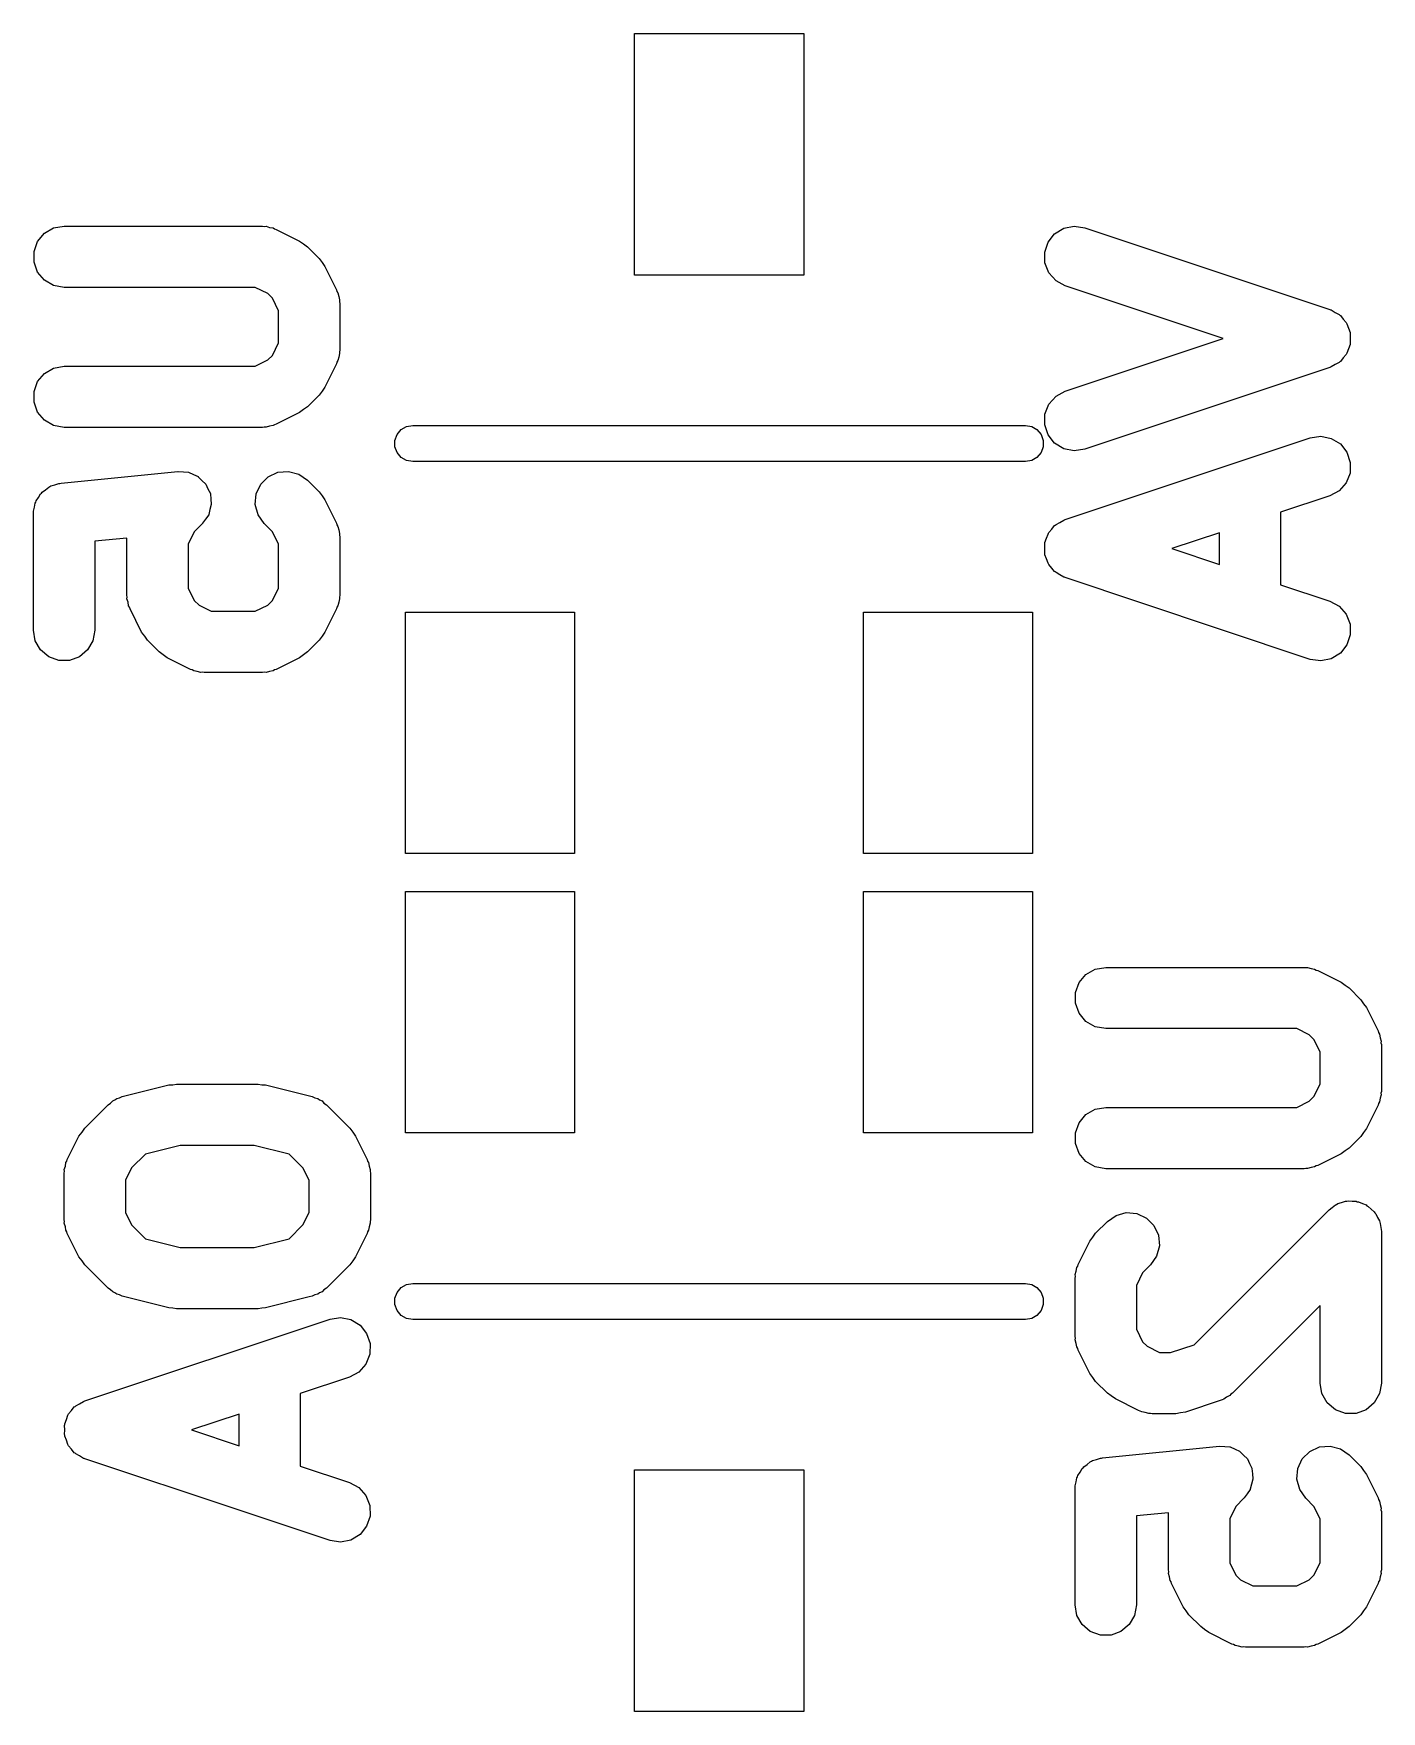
# Model space of a CAD drawing. Extents: x 51 to 137, y -158 to -25.
# Drawn here: x 107.69 to 113.27, y -77.53 to -70.57 of the extents above; entities that cross this region are included whole.
import ezdxf

# ---------------------------------------------------------------- set-up
doc = ezdxf.new("R2010")
doc.units = 0
doc.header["$MEASUREMENT"] = 0
doc.layers.add('BLACK', color=7, linetype='CONTINUOUS')

msp = doc.modelspace()

# ---------------------------------------------------------------- linework, layer by layer
at = {"layer": 'Black'}
for p, q in [((110.177, -71.5747), (110.177, -70.5739)), ((110.177, -70.5739), (110.879, -70.5739)), ((110.879, -70.5739), (110.879, -71.5747)), ((107.703, -71.4356), (107.731, -71.4018)), ((107.731, -71.4018), (107.769, -71.3798)), ((107.769, -71.3798), (107.813, -71.3721)), ((107.813, -71.3721), (108.635, -71.3721)), ((108.635, -71.3721), (108.642, -71.3734)), ((108.642, -71.3734), (108.65, -71.3729)), ((108.65, -71.3729), (108.664, -71.3772)), ((108.664, -71.3772), (108.679, -71.3798)), ((108.679, -71.3798), (108.685, -71.3834)), ((108.685, -71.3834), (108.692, -71.3855)), ((108.692, -71.3855), (108.789, -71.4339)), ((111.892, -71.4386), (111.919, -71.4041)), ((111.919, -71.4041), (111.957, -71.381)), ((111.957, -71.381), (112, -71.3722)), ((112, -71.3722), (112.044, -71.3786)), ((112.044, -71.3786), (113.06, -71.7173)), ((107.688, -71.4771), (107.703, -71.4356)), ((107.688, -71.5212), (107.688, -71.4771)), ((108.789, -71.4339), (108.805, -71.446)), ((108.805, -71.446), (108.822, -71.4577)), ((108.822, -71.4577), (108.87, -71.5061)), ((111.878, -71.4805), (111.892, -71.4386)), ((111.879, -71.5246), (111.878, -71.4805)), ((107.703, -71.5626), (107.688, -71.5212)), ((107.731, -71.5964), (107.703, -71.5626)), ((108.87, -71.5061), (108.882, -71.5227)), ((108.882, -71.5227), (108.894, -71.5391)), ((108.894, -71.5391), (108.942, -71.6358)), ((111.895, -71.5656), (111.879, -71.5246)), ((107.769, -71.6184), (107.731, -71.5964)), ((107.813, -71.6261), (107.769, -71.6184)), ((108.605, -71.6261), (107.813, -71.6261)), ((108.657, -71.6519), (108.605, -71.6261)), ((110.879, -71.5747), (110.177, -71.5747)), ((111.925, -71.5986), (111.895, -71.5656)), ((111.963, -71.6196), (111.925, -71.5986)), ((112.618, -71.8378), (111.963, -71.6196)), ((108.676, -71.6711), (108.657, -71.6519)), ((108.702, -71.7226), (108.676, -71.6711)), ((108.942, -71.6358), (108.944, -71.6428)), ((108.944, -71.6428), (108.948, -71.6492)), ((108.948, -71.6492), (108.951, -71.6638)), ((108.951, -71.6638), (108.955, -71.6781)), ((108.955, -71.6781), (108.954, -71.6854)), ((108.954, -71.6854), (108.956, -71.6926)), ((108.956, -71.6926), (108.956, -71.8862)), ((108.702, -71.8562), (108.702, -71.7226)), ((113.06, -71.7173), (113.063, -71.719)), ((113.063, -71.719), (113.066, -71.7197)), ((113.066, -71.7197), (113.082, -71.7294)), ((113.082, -71.7294), (113.099, -71.7383)), ((113.099, -71.7383), (113.101, -71.7409)), ((113.101, -71.7409), (113.104, -71.7428)), ((113.104, -71.7428), (113.115, -71.7573)), ((113.115, -71.7573), (113.128, -71.7713)), ((113.128, -71.7713), (113.129, -71.7746)), ((111.963, -72.056), (112.618, -71.8378)), ((113.129, -71.7746), (113.131, -71.7773)), ((113.131, -71.7773), (113.137, -71.795)), ((113.137, -71.795), (113.144, -71.8123)), ((113.144, -71.8123), (113.144, -71.8158)), ((113.144, -71.8158), (113.145, -71.8191)), ((113.145, -71.8191), (113.145, -71.8378)), ((113.145, -71.8378), (113.145, -71.8564)), ((108.657, -71.9269), (108.676, -71.9077)), ((108.676, -71.9077), (108.702, -71.8562)), ((108.955, -71.9007), (108.951, -71.9149)), ((108.956, -71.8862), (108.954, -71.8934)), ((108.954, -71.8934), (108.955, -71.9007)), ((113.128, -71.9043), (113.115, -71.9182)), ((113.129, -71.901), (113.128, -71.9043)), ((113.131, -71.8982), (113.129, -71.901)), ((113.137, -71.8806), (113.131, -71.8982)), ((113.144, -71.8632), (113.137, -71.8806)), ((113.145, -71.8564), (113.144, -71.8597)), ((113.144, -71.8597), (113.144, -71.8632)), ((107.731, -71.9824), (107.769, -71.9603)), ((107.769, -71.9603), (107.813, -71.9527)), ((107.813, -71.9527), (108.605, -71.9527)), ((108.605, -71.9527), (108.657, -71.9269)), ((108.942, -71.9429), (108.894, -72.0397)), ((108.944, -71.9359), (108.942, -71.9429)), ((108.948, -71.9296), (108.944, -71.9359)), ((108.951, -71.9149), (108.948, -71.9296)), ((113.06, -71.9583), (112.044, -72.2969)), ((113.063, -71.9566), (113.06, -71.9583)), ((113.066, -71.9559), (113.063, -71.9566)), ((113.082, -71.9461), (113.066, -71.9559)), ((113.099, -71.9373), (113.082, -71.9461)), ((113.101, -71.9346), (113.099, -71.9373)), ((113.104, -71.9328), (113.101, -71.9346)), ((113.115, -71.9182), (113.104, -71.9328)), ((107.688, -72.0576), (107.703, -72.0162)), ((107.703, -72.0162), (107.731, -71.9824)), ((108.894, -72.0397), (108.882, -72.056)), ((107.688, -72.1017), (107.688, -72.0576)), ((107.703, -72.1432), (107.688, -72.1017)), ((108.87, -72.0727), (108.822, -72.1211)), ((108.882, -72.056), (108.87, -72.0727)), ((111.879, -72.151), (111.895, -72.11)), ((111.895, -72.11), (111.925, -72.077)), ((111.925, -72.077), (111.963, -72.056)), ((107.731, -72.177), (107.703, -72.1432)), ((107.769, -72.199), (107.731, -72.177)), ((108.789, -72.1449), (108.692, -72.1933)), ((108.805, -72.1328), (108.789, -72.1449)), ((108.822, -72.1211), (108.805, -72.1328)), ((111.878, -72.1951), (111.879, -72.151)), ((107.813, -72.2067), (107.769, -72.199)), ((108.635, -72.2067), (107.813, -72.2067)), ((108.642, -72.2054), (108.635, -72.2067)), ((108.65, -72.2058), (108.642, -72.2054)), ((108.664, -72.2016), (108.65, -72.2058)), ((108.679, -72.199), (108.664, -72.2016)), ((108.685, -72.1954), (108.679, -72.199)), ((108.692, -72.1933), (108.685, -72.1954)), ((109.184, -72.2602), (109.193, -72.2357)), ((109.193, -72.2357), (109.21, -72.2157)), ((109.21, -72.2157), (109.232, -72.2027)), ((109.232, -72.2027), (109.258, -72.1982)), ((109.258, -72.1982), (111.798, -72.1982)), ((111.798, -72.1982), (111.824, -72.2027)), ((111.824, -72.2027), (111.846, -72.2157)), ((111.846, -72.2157), (111.863, -72.2357)), ((111.863, -72.2357), (111.872, -72.2602)), ((111.892, -72.2369), (111.878, -72.1951)), ((111.919, -72.2715), (111.892, -72.2369)), ((111.963, -72.5881), (112.979, -72.2495)), ((112.979, -72.2495), (113.023, -72.243)), ((113.023, -72.243), (113.066, -72.2519)), ((113.066, -72.2519), (113.104, -72.2749)), ((109.184, -72.2862), (109.184, -72.2602)), ((109.193, -72.3107), (109.184, -72.2862)), ((109.21, -72.3307), (109.193, -72.3107)), ((111.863, -72.3107), (111.846, -72.3307)), ((111.872, -72.2862), (111.863, -72.3107)), ((111.872, -72.2602), (111.872, -72.2862)), ((111.957, -72.2945), (111.919, -72.2715)), ((112, -72.3034), (111.957, -72.2945)), ((112.044, -72.2969), (112, -72.3034)), ((113.104, -72.2749), (113.131, -72.3095)), ((113.131, -72.3095), (113.145, -72.3513)), ((107.8, -72.4371), (108.284, -72.3887)), ((108.284, -72.3887), (108.285, -72.3888)), ((108.285, -72.3888), (108.285, -72.3886)), ((108.285, -72.3886), (108.307, -72.3904)), ((108.307, -72.3904), (108.328, -72.392)), ((108.328, -72.392), (108.329, -72.3924)), ((108.329, -72.3924), (108.329, -72.3924)), ((108.329, -72.3924), (108.349, -72.4014)), ((108.659, -72.4111), (108.699, -72.3924)), ((108.699, -72.3924), (108.743, -72.3886)), ((108.743, -72.3886), (108.786, -72.4)), ((109.232, -72.3437), (109.21, -72.3307)), ((109.258, -72.3482), (109.232, -72.3437)), ((111.798, -72.3482), (109.258, -72.3482)), ((111.824, -72.3437), (111.798, -72.3482)), ((111.846, -72.3307), (111.824, -72.3437)), ((113.144, -72.3954), (113.128, -72.4364)), ((113.145, -72.3513), (113.144, -72.3954)), ((107.722, -72.4748), (107.736, -72.4647)), ((107.736, -72.4647), (107.749, -72.4535)), ((107.749, -72.4535), (107.754, -72.4519)), ((107.754, -72.4519), (107.758, -72.4491)), ((107.758, -72.4491), (107.774, -72.4444)), ((107.774, -72.4444), (107.791, -72.4384)), ((107.791, -72.4384), (107.795, -72.4384)), ((107.795, -72.4384), (107.8, -72.4371)), ((108.349, -72.4014), (108.368, -72.4102)), ((108.368, -72.4102), (108.369, -72.4107)), ((108.369, -72.4107), (108.369, -72.4111)), ((108.369, -72.4111), (108.384, -72.4261)), ((108.384, -72.4261), (108.4, -72.441)), ((108.4, -72.441), (108.4, -72.4417)), ((108.4, -72.4417), (108.4, -72.4423)), ((108.4, -72.4423), (108.409, -72.4615)), ((108.409, -72.4615), (108.419, -72.4807)), ((108.609, -72.4822), (108.628, -72.4423)), ((108.628, -72.4423), (108.659, -72.4111)), ((108.786, -72.4), (108.822, -72.4253)), ((108.822, -72.4253), (108.87, -72.4737)), ((113.128, -72.4364), (113.099, -72.4694)), ((107.69, -72.5371), (107.693, -72.52)), ((107.693, -72.52), (107.696, -72.5159)), ((107.696, -72.5159), (107.697, -72.5112)), ((107.697, -72.5112), (107.707, -72.4969)), ((107.707, -72.4969), (107.715, -72.4819)), ((107.715, -72.4819), (107.719, -72.4788)), ((107.719, -72.4788), (107.722, -72.4748)), ((108.423, -72.5262), (108.417, -72.5467)), ((108.419, -72.4807), (108.419, -72.4815)), ((108.419, -72.4815), (108.419, -72.4822)), ((108.419, -72.4822), (108.421, -72.5034)), ((108.421, -72.5034), (108.423, -72.5246)), ((108.423, -72.5246), (108.423, -72.5254)), ((108.423, -72.5254), (108.423, -72.5262)), ((108.605, -72.5262), (108.609, -72.4822)), ((108.617, -72.5688), (108.605, -72.5262)), ((108.87, -72.4737), (108.882, -72.4904)), ((108.882, -72.4904), (108.894, -72.5067)), ((108.894, -72.5067), (108.942, -72.6035)), ((113.06, -72.4904), (112.856, -72.5583)), ((113.099, -72.4694), (113.06, -72.4904)), ((107.686, -72.554), (107.69, -72.5371)), ((107.686, -72.5588), (107.686, -72.554)), ((107.686, -72.5635), (107.686, -72.5588)), ((107.686, -73.0473), (107.686, -72.5635)), ((108.386, -72.6049), (108.352, -72.6387)), ((108.387, -72.6043), (108.386, -72.6049)), ((108.399, -72.5862), (108.387, -72.6038)), ((108.387, -72.6038), (108.387, -72.6043)), ((108.412, -72.5688), (108.399, -72.5862)), ((108.417, -72.5467), (108.412, -72.5673)), ((108.412, -72.5673), (108.412, -72.568)), ((108.412, -72.568), (108.412, -72.5688)), ((108.642, -72.6049), (108.617, -72.5688)), ((108.676, -72.6387), (108.642, -72.6049)), ((108.942, -72.6035), (108.944, -72.6105)), ((111.925, -72.6091), (111.941, -72.6003)), ((111.941, -72.6003), (111.957, -72.5905)), ((111.957, -72.5905), (111.96, -72.5898)), ((111.96, -72.5898), (111.963, -72.5881)), ((112.856, -72.5583), (112.856, -72.859)), ((108.073, -72.6651), (107.94, -72.6784)), ((108.073, -72.9022), (108.073, -72.6651)), ((108.352, -72.6387), (108.327, -72.6902)), ((108.702, -72.6902), (108.676, -72.6387)), ((108.944, -72.6105), (108.948, -72.6168)), ((108.948, -72.6168), (108.951, -72.6315)), ((108.951, -72.6315), (108.955, -72.6457)), ((108.955, -72.6457), (108.954, -72.653)), ((108.954, -72.653), (108.956, -72.6602)), ((108.956, -72.6602), (108.956, -72.9022)), ((111.879, -72.6832), (111.886, -72.6658)), ((111.886, -72.6658), (111.892, -72.6482)), ((111.892, -72.6482), (111.894, -72.6454)), ((111.894, -72.6454), (111.895, -72.6421)), ((111.895, -72.6421), (111.908, -72.6282)), ((111.908, -72.6282), (111.919, -72.6136)), ((111.919, -72.6136), (111.922, -72.6118)), ((111.922, -72.6118), (111.925, -72.6091)), ((112.602, -72.6429), (112.405, -72.7086)), ((112.602, -72.7743), (112.602, -72.6429)), ((107.94, -72.6784), (107.94, -73.0473)), ((108.327, -72.6902), (108.327, -72.8722)), ((108.702, -72.8722), (108.702, -72.6902)), ((111.878, -72.69), (111.879, -72.6867)), ((111.879, -72.7086), (111.878, -72.69)), ((111.878, -72.7273), (111.879, -72.7086)), ((111.879, -72.7306), (111.878, -72.7273)), ((111.879, -72.6867), (111.879, -72.6832)), ((111.879, -72.7341), (111.879, -72.7306)), ((111.886, -72.7514), (111.879, -72.7341)), ((112.405, -72.7086), (112.602, -72.7743)), ((111.892, -72.7691), (111.886, -72.7514)), ((111.894, -72.7718), (111.892, -72.7691)), ((111.895, -72.7751), (111.894, -72.7718)), ((111.908, -72.7891), (111.895, -72.7751)), ((111.919, -72.8037), (111.908, -72.7891)), ((111.922, -72.8055), (111.919, -72.8037)), ((111.925, -72.8081), (111.922, -72.8055)), ((111.941, -72.817), (111.925, -72.8081)), ((108.327, -72.8722), (108.352, -72.9237)), ((108.676, -72.9237), (108.702, -72.8722)), ((111.957, -72.8267), (111.941, -72.817)), ((111.96, -72.8274), (111.957, -72.8267)), ((111.963, -72.8291), (111.96, -72.8274)), ((112.602, -73.0421), (111.963, -72.8291)), ((112.856, -72.859), (113.06, -72.9268)), ((108.074, -72.9094), (108.073, -72.9022)), ((108.073, -72.9167), (108.074, -72.9094)), ((108.078, -72.9309), (108.073, -72.9167)), ((108.08, -72.9456), (108.078, -72.9309)), ((108.084, -72.9519), (108.08, -72.9456)), ((108.086, -72.9589), (108.084, -72.9519)), ((108.352, -72.9237), (108.372, -72.9429)), ((108.372, -72.9429), (108.423, -72.9687)), ((108.605, -72.9687), (108.657, -72.9429)), ((108.657, -72.9429), (108.676, -72.9237)), ((108.944, -72.9519), (108.942, -72.9589)), ((108.948, -72.9456), (108.944, -72.9519)), ((108.951, -72.9309), (108.948, -72.9456)), ((108.955, -72.9167), (108.951, -72.9309)), ((108.956, -72.9022), (108.954, -72.9094)), ((108.954, -72.9094), (108.955, -72.9167)), ((113.06, -72.9268), (113.099, -72.9478)), ((113.099, -72.9478), (113.128, -72.9808)), ((108.134, -73.0557), (108.086, -72.9589)), ((108.423, -72.9687), (108.605, -72.9687)), ((108.942, -72.9589), (108.894, -73.0557)), ((109.228, -73.9725), (109.228, -72.9717)), ((109.228, -72.9717), (109.929, -72.9717)), ((109.929, -72.9717), (109.929, -73.9725)), ((111.127, -73.9725), (111.127, -72.9717)), ((111.127, -72.9717), (111.828, -72.9717)), ((111.828, -72.9717), (111.828, -73.9725)), ((113.128, -72.9808), (113.144, -73.0218)), ((113.144, -73.0218), (113.145, -73.0659)), ((107.693, -73.0907), (107.686, -73.0473)), ((107.715, -73.1289), (107.693, -73.0907)), ((107.932, -73.0907), (107.91, -73.1289)), ((107.94, -73.0473), (107.932, -73.0907)), ((108.147, -73.072), (108.134, -73.0557)), ((108.158, -73.0887), (108.147, -73.072)), ((108.207, -73.1371), (108.158, -73.0887)), ((108.87, -73.0887), (108.822, -73.1371)), ((108.882, -73.072), (108.87, -73.0887)), ((108.894, -73.0557), (108.882, -73.072)), ((112.979, -73.1678), (112.602, -73.0421)), ((113.145, -73.0659), (113.131, -73.1078)), ((107.749, -73.1573), (107.715, -73.1289)), ((107.791, -73.1724), (107.749, -73.1573)), ((107.876, -73.1573), (107.835, -73.1724)), ((107.91, -73.1289), (107.876, -73.1573)), ((108.223, -73.1488), (108.207, -73.1371)), ((108.24, -73.1609), (108.223, -73.1488)), ((108.336, -73.2093), (108.24, -73.1609)), ((108.789, -73.1609), (108.692, -73.2093)), ((108.805, -73.1488), (108.789, -73.1609)), ((108.822, -73.1371), (108.805, -73.1488)), ((113.104, -73.1423), (113.066, -73.1654)), ((113.131, -73.1078), (113.104, -73.1423)), ((107.835, -73.1724), (107.791, -73.1724)), ((108.343, -73.2114), (108.336, -73.2093)), ((108.35, -73.215), (108.343, -73.2114)), ((108.364, -73.2176), (108.35, -73.215)), ((108.379, -73.2218), (108.364, -73.2176)), ((108.386, -73.2214), (108.379, -73.2218)), ((108.393, -73.2227), (108.386, -73.2214)), ((108.635, -73.2227), (108.393, -73.2227)), ((108.642, -73.2214), (108.635, -73.2227)), ((108.65, -73.2218), (108.642, -73.2214)), ((108.664, -73.2176), (108.65, -73.2218)), ((108.679, -73.215), (108.664, -73.2176)), ((108.685, -73.2114), (108.679, -73.215)), ((108.692, -73.2093), (108.685, -73.2114)), ((113.023, -73.1742), (112.979, -73.1678)), ((113.066, -73.1654), (113.023, -73.1742)), ((109.929, -73.9725), (109.228, -73.9725)), ((111.828, -73.9725), (111.127, -73.9725)), ((109.228, -75.1307), (109.228, -74.1299)), ((109.228, -74.1299), (109.929, -74.1299)), ((109.929, -74.1299), (109.929, -75.1307)), ((111.127, -75.1307), (111.127, -74.1299)), ((111.127, -74.1299), (111.828, -74.1299)), ((111.828, -74.1299), (111.828, -75.1307)), ((112.021, -74.5078), (112.049, -74.474)), ((112.049, -74.474), (112.087, -74.452)), ((112.087, -74.452), (112.131, -74.4443)), ((112.131, -74.4443), (112.953, -74.4443)), ((112.953, -74.4443), (112.96, -74.4456)), ((112.96, -74.4456), (112.968, -74.4451)), ((112.968, -74.4451), (112.982, -74.4494)), ((112.982, -74.4494), (112.997, -74.452)), ((112.997, -74.452), (113.003, -74.4556)), ((113.003, -74.4556), (113.01, -74.4577)), ((113.01, -74.4577), (113.107, -74.5061)), ((112.006, -74.5492), (112.021, -74.5078)), ((112.006, -74.5933), (112.006, -74.5492)), ((113.107, -74.5061), (113.123, -74.5182)), ((113.123, -74.5182), (113.14, -74.5299)), ((113.14, -74.5299), (113.188, -74.5783)), ((112.021, -74.6348), (112.006, -74.5933)), ((113.188, -74.5783), (113.2, -74.5949)), ((113.2, -74.5949), (113.212, -74.6113)), ((113.212, -74.6113), (113.26, -74.708)), ((112.049, -74.6686), (112.021, -74.6348)), ((112.087, -74.6906), (112.049, -74.6686)), ((112.131, -74.6983), (112.087, -74.6906)), ((112.923, -74.6983), (112.131, -74.6983)), ((112.975, -74.7241), (112.923, -74.6983)), ((112.994, -74.7433), (112.975, -74.7241)), ((113.02, -74.7948), (112.994, -74.7433)), ((113.26, -74.708), (113.262, -74.715)), ((113.262, -74.715), (113.266, -74.7214)), ((113.266, -74.7214), (113.269, -74.736)), ((113.269, -74.736), (113.273, -74.7503)), ((113.273, -74.7503), (113.272, -74.7576)), ((113.272, -74.7576), (113.274, -74.7648)), ((113.02, -74.9284), (113.02, -74.7948)), ((113.274, -74.7648), (113.274, -74.9583)), ((108.054, -74.9803), (108.247, -74.9319)), ((108.247, -74.9319), (108.263, -74.9308)), ((108.263, -74.9308), (108.278, -74.9281)), ((108.278, -74.9281), (108.617, -74.9281)), ((108.617, -74.9281), (108.632, -74.9308)), ((108.632, -74.9308), (108.648, -74.9319)), ((108.648, -74.9319), (108.841, -74.9803)), ((112.994, -74.9799), (113.02, -74.9284)), ((113.274, -74.9583), (113.272, -74.9656)), ((113.272, -74.9656), (113.273, -74.9729)), ((107.898, -75.1104), (107.995, -75.0137)), ((107.995, -75.0137), (108.005, -75.0067)), ((108.005, -75.0067), (108.014, -74.9982)), ((108.014, -74.9982), (108.023, -74.9941)), ((108.023, -74.9941), (108.031, -74.9884)), ((108.031, -74.9884), (108.043, -74.9852)), ((108.043, -74.9852), (108.054, -74.9803)), ((108.841, -74.9803), (108.852, -74.9852)), ((108.852, -74.9852), (108.864, -74.9884)), ((108.864, -74.9884), (108.872, -74.9941)), ((108.872, -74.9941), (108.882, -74.9982)), ((108.882, -74.9982), (108.89, -75.0067)), ((108.89, -75.0067), (108.9, -75.0137)), ((108.9, -75.0137), (108.997, -75.1104)), ((112.049, -75.0546), (112.087, -75.0325)), ((112.087, -75.0325), (112.131, -75.0249)), ((112.131, -75.0249), (112.923, -75.0249)), ((112.923, -75.0249), (112.975, -74.9991)), ((112.975, -74.9991), (112.994, -74.9799)), ((113.26, -75.0151), (113.212, -75.1119)), ((113.262, -75.0081), (113.26, -75.0151)), ((113.266, -75.0018), (113.262, -75.0081)), ((113.269, -74.9871), (113.266, -75.0018)), ((113.273, -74.9729), (113.269, -74.9871)), ((112.006, -75.1298), (112.021, -75.0884)), ((112.021, -75.0884), (112.049, -75.0546)), ((107.826, -75.2402), (107.874, -75.1435)), ((107.874, -75.1435), (107.887, -75.1271)), ((107.887, -75.1271), (107.898, -75.1104)), ((108.997, -75.1104), (109.009, -75.1271)), ((109.009, -75.1271), (109.021, -75.1435)), ((109.021, -75.1435), (109.069, -75.2402)), ((109.929, -75.1307), (109.228, -75.1307)), ((111.828, -75.1307), (111.127, -75.1307)), ((112.006, -75.1739), (112.006, -75.1298)), ((112.021, -75.2154), (112.006, -75.1739)), ((113.188, -75.1449), (113.14, -75.1933)), ((113.2, -75.1282), (113.188, -75.1449)), ((113.212, -75.1119), (113.2, -75.1282)), ((107.82, -75.2536), (107.824, -75.2472)), ((107.824, -75.2472), (107.826, -75.2402)), ((108.15, -75.2182), (108.092, -75.2755)), ((108.294, -75.1821), (108.15, -75.2182)), ((108.601, -75.1821), (108.294, -75.1821)), ((108.746, -75.2182), (108.601, -75.1821)), ((108.803, -75.2755), (108.746, -75.2182)), ((109.069, -75.2402), (109.071, -75.2472)), ((109.071, -75.2472), (109.075, -75.2536)), ((112.049, -75.2492), (112.021, -75.2154)), ((113.107, -75.2171), (113.01, -75.2655)), ((113.123, -75.205), (113.107, -75.2171)), ((113.14, -75.1933), (113.123, -75.205)), ((107.813, -75.2825), (107.818, -75.2682)), ((107.814, -75.2898), (107.813, -75.2825)), ((107.813, -75.297), (107.814, -75.2898)), ((107.813, -75.4905), (107.813, -75.297)), ((107.818, -75.2682), (107.82, -75.2536)), ((108.092, -75.2755), (108.067, -75.327)), ((108.829, -75.327), (108.803, -75.2755)), ((109.075, -75.2536), (109.078, -75.2682)), ((109.078, -75.2682), (109.082, -75.2825)), ((109.082, -75.2825), (109.081, -75.2898)), ((109.081, -75.2898), (109.083, -75.297)), ((109.083, -75.297), (109.083, -75.4905)), ((112.087, -75.2712), (112.049, -75.2492)), ((112.131, -75.2789), (112.087, -75.2712)), ((112.953, -75.2789), (112.131, -75.2789)), ((112.96, -75.2776), (112.953, -75.2789)), ((112.968, -75.278), (112.96, -75.2776)), ((112.982, -75.2738), (112.968, -75.278)), ((112.997, -75.2712), (112.982, -75.2738)), ((113.003, -75.2675), (112.997, -75.2712)), ((113.01, -75.2655), (113.003, -75.2675)), ((108.067, -75.327), (108.067, -75.4606)), ((108.829, -75.4606), (108.829, -75.327)), ((112.497, -76.0085), (113.057, -75.4491)), ((113.057, -75.4491), (113.07, -75.4396)), ((113.07, -75.4396), (113.083, -75.4289)), ((113.083, -75.4289), (113.088, -75.427)), ((113.088, -75.427), (113.093, -75.4238)), ((113.093, -75.4238), (113.109, -75.4195)), ((113.109, -75.4195), (113.125, -75.4138)), ((113.125, -75.4138), (113.13, -75.4138)), ((113.13, -75.4138), (113.136, -75.4124)), ((113.136, -75.4124), (113.152, -75.4138)), ((113.152, -75.4138), (113.169, -75.4138)), ((113.169, -75.4138), (113.174, -75.4158)), ((113.174, -75.4158), (113.179, -75.4162)), ((113.179, -75.4162), (113.195, -75.4233)), ((113.195, -75.4233), (113.21, -75.4289)), ((113.21, -75.4289), (113.214, -75.4325)), ((113.214, -75.4325), (113.219, -75.4349)), ((113.219, -75.4349), (113.231, -75.4466)), ((113.231, -75.4466), (113.244, -75.4573)), ((113.244, -75.4573), (113.247, -75.4621)), ((107.814, -75.4977), (107.813, -75.4905)), ((107.813, -75.5051), (107.814, -75.4977)), ((107.818, -75.5193), (107.813, -75.5051)), ((107.82, -75.534), (107.818, -75.5193)), ((108.067, -75.4606), (108.092, -75.5121)), ((108.092, -75.5121), (108.15, -75.5694)), ((108.746, -75.5694), (108.803, -75.5121)), ((108.803, -75.5121), (108.829, -75.4606)), ((109.078, -75.5193), (109.075, -75.534)), ((109.082, -75.5051), (109.078, -75.5193)), ((109.083, -75.4905), (109.081, -75.4977)), ((109.081, -75.4977), (109.082, -75.5051)), ((112.089, -75.5459), (112.138, -75.4975)), ((112.138, -75.4975), (112.174, -75.4722)), ((112.174, -75.4722), (112.216, -75.4608)), ((112.216, -75.4608), (112.26, -75.4646)), ((112.26, -75.4646), (112.3, -75.4833)), ((112.3, -75.4833), (112.331, -75.5145)), ((112.331, -75.5145), (112.35, -75.5544)), ((113.247, -75.4621), (113.251, -75.4661)), ((113.251, -75.4661), (113.258, -75.4811)), ((113.258, -75.4811), (113.266, -75.4955)), ((113.266, -75.4955), (113.267, -75.501)), ((113.267, -75.501), (113.269, -75.506)), ((113.269, -75.506), (113.271, -75.5226)), ((113.271, -75.5226), (113.274, -75.5389)), ((107.824, -75.5403), (107.82, -75.534)), ((107.826, -75.5473), (107.824, -75.5403)), ((107.874, -75.6441), (107.826, -75.5473)), ((108.15, -75.5694), (108.294, -75.6054)), ((108.601, -75.6054), (108.746, -75.5694)), ((109.069, -75.5473), (109.021, -75.6441)), ((109.071, -75.5403), (109.069, -75.5473)), ((109.075, -75.534), (109.071, -75.5403)), ((112.017, -75.6756), (112.065, -75.5789)), ((112.065, -75.5789), (112.078, -75.5626)), ((112.078, -75.5626), (112.089, -75.5459)), ((112.35, -75.5544), (112.354, -75.5984)), ((113.274, -75.5389), (113.274, -76.1679)), ((107.887, -75.6604), (107.874, -75.6441)), ((107.898, -75.6771), (107.887, -75.6604)), ((108.294, -75.6054), (108.601, -75.6054)), ((109.009, -75.6604), (108.997, -75.6771)), ((109.021, -75.6441), (109.009, -75.6604)), ((112.342, -75.641), (112.317, -75.6771)), ((112.354, -75.5984), (112.342, -75.641)), ((107.995, -75.7739), (107.898, -75.6771)), ((108.997, -75.6771), (108.9, -75.7739)), ((112.004, -75.7179), (112.009, -75.7037)), ((112.005, -75.7252), (112.004, -75.7179)), ((112.004, -75.7324), (112.005, -75.7252)), ((112.004, -75.9743), (112.004, -75.7324)), ((112.009, -75.7037), (112.011, -75.689)), ((112.011, -75.689), (112.015, -75.6827)), ((112.015, -75.6827), (112.017, -75.6756)), ((112.283, -75.7109), (112.258, -75.7624)), ((112.317, -75.6771), (112.283, -75.7109)), ((108.005, -75.7808), (107.995, -75.7739)), ((108.014, -75.7893), (108.005, -75.7808)), ((108.023, -75.7934), (108.014, -75.7893)), ((108.031, -75.7992), (108.023, -75.7934)), ((108.043, -75.8023), (108.031, -75.7992)), ((108.054, -75.8073), (108.043, -75.8023)), ((108.852, -75.8023), (108.841, -75.8073)), ((108.864, -75.7992), (108.852, -75.8023)), ((108.872, -75.7934), (108.864, -75.7992)), ((108.882, -75.7893), (108.872, -75.7934)), ((108.89, -75.7808), (108.882, -75.7893)), ((108.9, -75.7739), (108.89, -75.7808)), ((109.184, -75.8162), (109.193, -75.7917)), ((109.193, -75.7917), (109.21, -75.7717)), ((109.21, -75.7717), (109.232, -75.7587)), ((109.232, -75.7587), (109.258, -75.7542)), ((109.258, -75.7542), (111.798, -75.7542)), ((111.798, -75.7542), (111.824, -75.7587)), ((111.824, -75.7587), (111.846, -75.7717)), ((111.846, -75.7717), (111.863, -75.7917)), ((111.863, -75.7917), (111.872, -75.8162)), ((112.258, -75.7624), (112.258, -75.9444)), ((108.247, -75.8556), (108.054, -75.8073)), ((108.263, -75.8567), (108.247, -75.8556)), ((108.278, -75.8594), (108.263, -75.8567)), ((108.617, -75.8594), (108.278, -75.8594)), ((108.632, -75.8567), (108.617, -75.8594)), ((108.648, -75.8556), (108.632, -75.8567)), ((108.829, -75.8104), (108.648, -75.8556)), ((108.841, -75.8073), (108.829, -75.8104)), ((109.184, -75.8422), (109.184, -75.8162)), ((109.193, -75.8667), (109.184, -75.8422)), ((109.21, -75.8867), (109.193, -75.8667)), ((111.863, -75.8667), (111.846, -75.8867)), ((111.872, -75.8422), (111.863, -75.8667)), ((111.872, -75.8162), (111.872, -75.8422)), ((113.02, -75.8455), (112.656, -76.2093)), ((113.02, -76.1679), (113.02, -75.8455)), ((107.899, -76.2409), (108.915, -75.9022)), ((108.915, -75.9022), (108.959, -75.8958)), ((108.959, -75.8958), (109.002, -75.9046)), ((109.002, -75.9046), (109.04, -75.9277)), ((109.04, -75.9277), (109.067, -75.9623)), ((109.232, -75.8997), (109.21, -75.8867)), ((109.258, -75.9042), (109.232, -75.8997)), ((111.798, -75.9042), (109.258, -75.9042)), ((111.824, -75.8997), (111.798, -75.9042)), ((111.846, -75.8867), (111.824, -75.8997)), ((109.067, -75.9623), (109.081, -76.0041)), ((109.081, -76.0041), (109.08, -76.0482)), ((112.005, -75.9816), (112.004, -75.9743)), ((112.004, -75.9889), (112.005, -75.9816)), ((112.009, -76.0031), (112.004, -75.9889)), ((112.011, -76.0178), (112.009, -76.0031)), ((112.258, -75.9444), (112.283, -75.9959)), ((112.283, -75.9959), (112.303, -76.0151)), ((112.4, -76.0409), (112.497, -76.0085)), ((109.08, -76.0482), (109.064, -76.0892)), ((112.015, -76.0241), (112.011, -76.0178)), ((112.017, -76.0311), (112.015, -76.0241)), ((112.065, -76.1279), (112.017, -76.0311)), ((112.303, -76.0151), (112.354, -76.0409)), ((112.354, -76.0409), (112.4, -76.0409)), ((108.996, -76.1432), (108.792, -76.211)), ((109.035, -76.1222), (108.996, -76.1432)), ((109.064, -76.0892), (109.035, -76.1222)), ((112.078, -76.1442), (112.065, -76.1279)), ((112.089, -76.1609), (112.078, -76.1442)), ((108.792, -76.211), (108.792, -76.5118)), ((112.138, -76.2093), (112.089, -76.1609)), ((112.154, -76.221), (112.138, -76.2093)), ((112.171, -76.2331), (112.154, -76.221)), ((112.645, -76.219), (112.632, -76.2261)), ((112.65, -76.2135), (112.645, -76.219)), ((112.656, -76.2093), (112.65, -76.2135)), ((113.027, -76.2113), (113.02, -76.1679)), ((113.049, -76.2495), (113.027, -76.2113)), ((113.266, -76.2113), (113.244, -76.2495)), ((113.274, -76.1679), (113.266, -76.2113)), ((107.831, -76.2949), (107.844, -76.281)), ((107.844, -76.281), (107.855, -76.2664)), ((107.855, -76.2664), (107.858, -76.2645)), ((107.858, -76.2645), (107.861, -76.2619)), ((107.861, -76.2619), (107.877, -76.253)), ((107.877, -76.253), (107.893, -76.2433)), ((107.893, -76.2433), (107.896, -76.2426)), ((107.896, -76.2426), (107.899, -76.2409)), ((112.267, -76.2815), (112.171, -76.2331)), ((112.274, -76.2835), (112.267, -76.2815)), ((112.281, -76.2872), (112.274, -76.2835)), ((112.295, -76.2898), (112.281, -76.2872)), ((112.31, -76.294), (112.295, -76.2898)), ((112.441, -76.2913), (112.421, -76.2949)), ((112.461, -76.2883), (112.441, -76.2913)), ((112.606, -76.24), (112.461, -76.2883)), ((112.613, -76.2365), (112.606, -76.24)), ((112.62, -76.2346), (112.613, -76.2365)), ((112.632, -76.2261), (112.62, -76.2346)), ((113.083, -76.2779), (113.049, -76.2495)), ((113.125, -76.2929), (113.083, -76.2779)), ((113.21, -76.2779), (113.169, -76.2929)), ((113.244, -76.2495), (113.21, -76.2779)), ((107.814, -76.3428), (107.815, -76.3394)), ((107.815, -76.3614), (107.814, -76.3428)), ((107.814, -76.38), (107.815, -76.3614)), ((107.815, -76.3359), (107.822, -76.3186)), ((107.815, -76.3394), (107.815, -76.3359)), ((107.822, -76.3186), (107.828, -76.3009)), ((107.828, -76.3009), (107.83, -76.2982)), ((107.83, -76.2982), (107.831, -76.2949)), ((108.538, -76.2957), (108.341, -76.3614)), ((108.341, -76.3614), (108.538, -76.4271)), ((108.538, -76.4271), (108.538, -76.2957)), ((112.317, -76.2936), (112.31, -76.294)), ((112.324, -76.2949), (112.317, -76.2936)), ((112.421, -76.2949), (112.324, -76.2949)), ((113.169, -76.2929), (113.125, -76.2929)), ((107.815, -76.3834), (107.814, -76.38)), ((107.815, -76.3869), (107.815, -76.3834)), ((107.822, -76.4042), (107.815, -76.3869)), ((107.828, -76.4219), (107.822, -76.4042)), ((107.83, -76.4246), (107.828, -76.4219)), ((107.831, -76.4279), (107.83, -76.4246)), ((107.844, -76.4418), (107.831, -76.4279)), ((112.118, -76.4769), (112.602, -76.4285)), ((112.602, -76.4285), (112.603, -76.4286)), ((112.603, -76.4286), (112.603, -76.4284)), ((112.603, -76.4284), (112.625, -76.4302)), ((112.625, -76.4302), (112.646, -76.4318)), ((113.017, -76.4322), (113.061, -76.4284)), ((113.061, -76.4284), (113.104, -76.4398)), ((107.855, -76.4564), (107.844, -76.4418)), ((107.858, -76.4582), (107.855, -76.4564)), ((107.861, -76.4609), (107.858, -76.4582)), ((107.877, -76.4697), (107.861, -76.4609)), ((107.893, -76.4795), (107.877, -76.4697)), ((107.896, -76.4802), (107.893, -76.4795)), ((107.899, -76.4819), (107.896, -76.4802)), ((108.538, -76.6948), (107.899, -76.4819)), ((112.054, -76.5045), (112.067, -76.4933)), ((112.067, -76.4933), (112.072, -76.4917)), ((112.072, -76.4917), (112.076, -76.4889)), ((112.076, -76.4889), (112.092, -76.4842)), ((112.092, -76.4842), (112.109, -76.4782)), ((112.109, -76.4782), (112.113, -76.4782)), ((112.113, -76.4782), (112.118, -76.4769)), ((112.646, -76.4318), (112.647, -76.4322)), ((112.647, -76.4322), (112.647, -76.4322)), ((112.647, -76.4322), (112.667, -76.4412)), ((112.667, -76.4412), (112.686, -76.45)), ((112.686, -76.45), (112.687, -76.4505)), ((112.687, -76.4505), (112.687, -76.4509)), ((112.687, -76.4509), (112.702, -76.4659)), ((112.702, -76.4659), (112.718, -76.4808)), ((112.718, -76.4808), (112.718, -76.4815)), ((112.718, -76.4815), (112.718, -76.4821)), ((112.718, -76.4821), (112.727, -76.5013)), ((112.927, -76.522), (112.946, -76.4821)), ((112.946, -76.4821), (112.977, -76.4509)), ((112.977, -76.4509), (113.017, -76.4322)), ((113.104, -76.4398), (113.14, -76.4651)), ((113.14, -76.4651), (113.188, -76.5135)), ((108.792, -76.5118), (108.996, -76.5796)), ((110.177, -77.5285), (110.177, -76.5277)), ((110.177, -76.5277), (110.879, -76.5277)), ((110.879, -76.5277), (110.879, -77.5285)), ((112.008, -76.577), (112.011, -76.5599)), ((112.011, -76.5599), (112.014, -76.5557)), ((112.014, -76.5557), (112.015, -76.5511)), ((112.015, -76.5511), (112.025, -76.5367)), ((112.025, -76.5367), (112.033, -76.5217)), ((112.033, -76.5217), (112.037, -76.5186)), ((112.037, -76.5186), (112.04, -76.5146)), ((112.04, -76.5146), (112.054, -76.5045)), ((112.727, -76.5013), (112.737, -76.5205)), ((112.741, -76.566), (112.735, -76.5865)), ((112.737, -76.5205), (112.737, -76.5213)), ((112.737, -76.5213), (112.737, -76.522)), ((112.737, -76.522), (112.739, -76.5432)), ((112.739, -76.5432), (112.741, -76.5644)), ((112.741, -76.5644), (112.741, -76.5652)), ((112.741, -76.5652), (112.741, -76.566)), ((112.923, -76.566), (112.927, -76.522)), ((112.935, -76.6086), (112.923, -76.566)), ((113.188, -76.5135), (113.2, -76.5302)), ((113.2, -76.5302), (113.212, -76.5465)), ((113.212, -76.5465), (113.26, -76.6433)), ((108.996, -76.5796), (109.035, -76.6006)), ((109.035, -76.6006), (109.064, -76.6336)), ((109.064, -76.6336), (109.08, -76.6746)), ((112.004, -76.5938), (112.008, -76.577)), ((112.004, -76.5986), (112.004, -76.5938)), ((112.004, -76.6033), (112.004, -76.5986)), ((112.004, -77.0871), (112.004, -76.6033)), ((112.717, -76.626), (112.705, -76.6436)), ((112.73, -76.6086), (112.717, -76.626)), ((112.735, -76.5865), (112.73, -76.6072)), ((112.73, -76.6072), (112.73, -76.6078)), ((112.73, -76.6078), (112.73, -76.6086)), ((112.96, -76.6447), (112.935, -76.6086)), ((108.915, -76.8205), (108.538, -76.6948)), ((109.08, -76.6746), (109.081, -76.7187)), ((112.391, -76.7049), (112.258, -76.7182)), ((112.391, -76.942), (112.391, -76.7049)), ((112.67, -76.6785), (112.645, -76.73)), ((112.704, -76.6447), (112.67, -76.6785)), ((112.705, -76.6441), (112.704, -76.6447)), ((112.705, -76.6436), (112.705, -76.6441)), ((112.994, -76.6785), (112.96, -76.6447)), ((113.02, -76.73), (112.994, -76.6785)), ((113.26, -76.6433), (113.262, -76.6503)), ((113.262, -76.6503), (113.266, -76.6566)), ((113.266, -76.6566), (113.269, -76.6713)), ((113.269, -76.6713), (113.273, -76.6855)), ((113.273, -76.6855), (113.272, -76.6928)), ((113.272, -76.6928), (113.274, -76.7001)), ((113.274, -76.7001), (113.274, -76.942)), ((109.067, -76.7605), (109.04, -76.7951)), ((109.081, -76.7187), (109.067, -76.7605)), ((112.258, -76.7182), (112.258, -77.0871)), ((112.645, -76.73), (112.645, -76.912)), ((113.02, -76.912), (113.02, -76.73)), ((108.959, -76.827), (108.915, -76.8205)), ((109.002, -76.8182), (108.959, -76.827)), ((109.04, -76.7951), (109.002, -76.8182)), ((112.645, -76.912), (112.67, -76.9635)), ((112.994, -76.9635), (113.02, -76.912)), ((112.392, -76.9492), (112.391, -76.942)), ((112.391, -76.9565), (112.392, -76.9492)), ((112.396, -76.9707), (112.391, -76.9565)), ((112.398, -76.9854), (112.396, -76.9707)), ((112.402, -76.9917), (112.398, -76.9854)), ((112.67, -76.9635), (112.69, -76.9827)), ((112.69, -76.9827), (112.741, -77.0085)), ((112.923, -77.0085), (112.975, -76.9827)), ((112.975, -76.9827), (112.994, -76.9635)), ((113.266, -76.9854), (113.262, -76.9917)), ((113.269, -76.9707), (113.266, -76.9854)), ((113.273, -76.9565), (113.269, -76.9707)), ((113.274, -76.942), (113.272, -76.9492)), ((113.272, -76.9492), (113.273, -76.9565)), ((112.404, -76.9988), (112.402, -76.9917)), ((112.452, -77.0955), (112.404, -76.9988)), ((112.741, -77.0085), (112.923, -77.0085)), ((113.26, -76.9988), (113.212, -77.0955)), ((113.262, -76.9917), (113.26, -76.9988)), ((112.011, -77.1305), (112.004, -77.0871)), ((112.258, -77.0871), (112.25, -77.1305)), ((112.465, -77.1118), (112.452, -77.0955)), ((112.476, -77.1285), (112.465, -77.1118)), ((113.2, -77.1118), (113.188, -77.1285)), ((113.212, -77.0955), (113.2, -77.1118)), ((112.033, -77.1687), (112.011, -77.1305)), ((112.067, -77.1971), (112.033, -77.1687)), ((112.228, -77.1687), (112.194, -77.1971)), ((112.25, -77.1305), (112.228, -77.1687)), ((112.525, -77.1769), (112.476, -77.1285)), ((112.541, -77.1886), (112.525, -77.1769)), ((112.558, -77.2007), (112.541, -77.1886)), ((113.123, -77.1886), (113.107, -77.2007)), ((113.14, -77.1769), (113.123, -77.1886)), ((113.188, -77.1285), (113.14, -77.1769)), ((112.109, -77.2122), (112.067, -77.1971)), ((112.153, -77.2122), (112.109, -77.2122)), ((112.194, -77.1971), (112.153, -77.2122)), ((112.654, -77.2491), (112.558, -77.2007)), ((112.661, -77.2512), (112.654, -77.2491)), ((112.668, -77.2548), (112.661, -77.2512)), ((112.682, -77.2574), (112.668, -77.2548)), ((112.697, -77.2617), (112.682, -77.2574)), ((112.704, -77.2612), (112.697, -77.2617)), ((112.711, -77.2625), (112.704, -77.2612)), ((112.953, -77.2625), (112.711, -77.2625)), ((112.96, -77.2612), (112.953, -77.2625)), ((112.968, -77.2617), (112.96, -77.2612)), ((112.982, -77.2574), (112.968, -77.2617)), ((112.997, -77.2548), (112.982, -77.2574)), ((113.003, -77.2512), (112.997, -77.2548)), ((113.01, -77.2491), (113.003, -77.2512)), ((113.107, -77.2007), (113.01, -77.2491)), ((110.879, -77.5285), (110.177, -77.5285))]:
    msp.add_line(p, q, dxfattribs=at)

doc.saveas('drawing.dxf')
